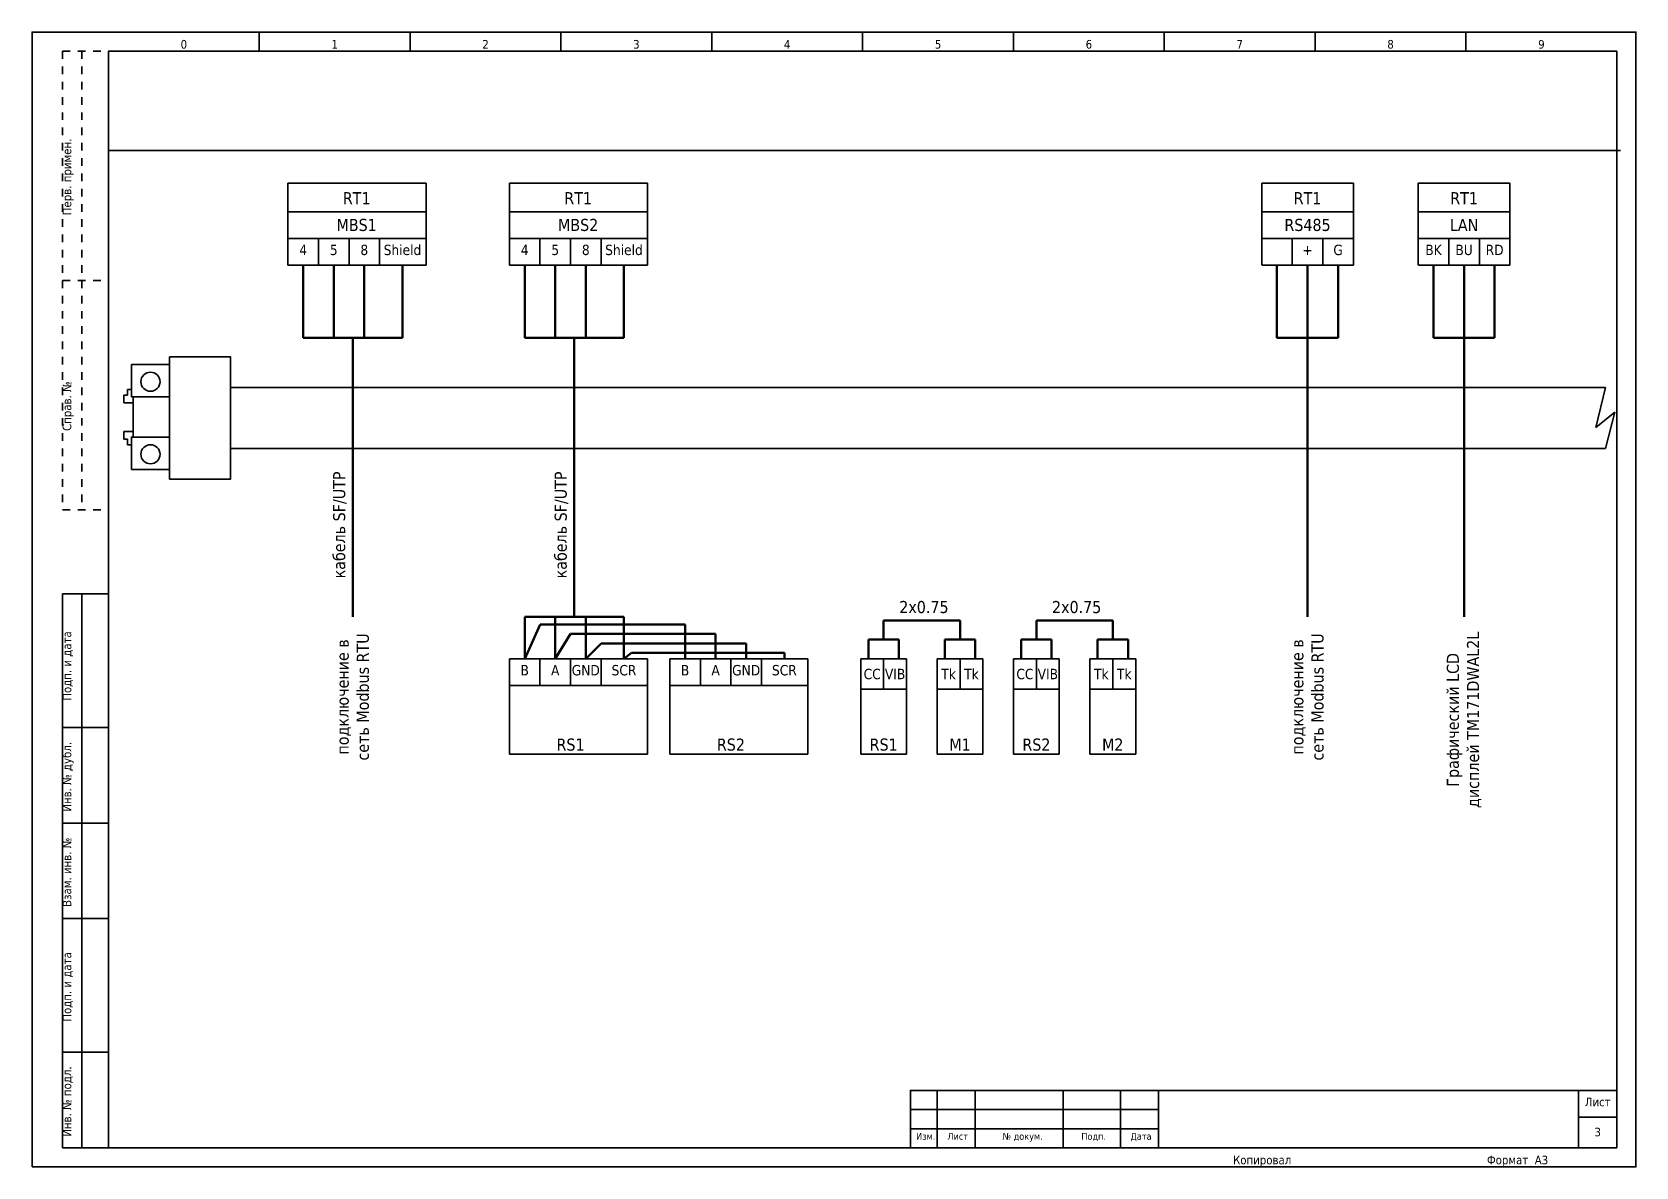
# Model space of a CAD drawing. Header units: millimetres. Extents: x 0 to 420, y 0 to 297.
import ezdxf
from ezdxf.enums import TextEntityAlignment as Align

# ---------------------------------------------------------------- set-up
doc = ezdxf.new("R2010")
doc.units = ezdxf.units.MM
doc.linetypes.add('EPL_DASH', pattern=[1, 0.5, -0.5])
for name, color, linetype, lineweight in [('EPLAN100', 7, 'Continuous', 50), ('EPLAN108', 5, 'Continuous', 35), ('EPLAN200', 73, 'Continuous', 35), ('EPLAN201', 73, 'Continuous', 35), ('EPLAN450', 73, 'Continuous', 35), ('EPLAN452', 73, 'Continuous', 35), ('EPLAN453', 73, 'Continuous', 35)]:
    doc.layers.add(name, color=color, linetype=linetype, lineweight=lineweight)
doc.styles.add('Tahoma', font='')
doc.styles.get('Tahoma').set_extended_font_data('Tahoma')

# ---------------------------------------------------------------- blocks, each defined once
blk = doc.blocks.new('новая форма')
at = {"layer": 'EPLAN200', "color": 73, "linetype": 'Continuous', "lineweight": 35, "ltscale": 4}
for p, q in [((20, 266), (416, 266)), ((25, 202), (24, 202)), ((24, 202), (24, 200)), ((26, 203.5), (25, 203.5)), ((25, 203.5), (25, 202)), ((52, 204), (412, 204)), ((412, 204), (409.5, 193.5)), ((24, 200), (26.5, 200)), ((26.5, 201.5), (26.5, 191)), ((409.5, 193.5), (414.5, 197.5)), ((414.5, 197.5), (412, 188)), ((24, 190.5), (24, 192.5)), ((24, 192.5), (26.5, 192.5)), ((25, 190.5), (24, 190.5)), ((25, 189), (25, 190.5)), ((26, 189), (25, 189)), ((412, 188), (52, 188))]:
    blk.add_line(p, q, dxfattribs=at)
for points in [[(26, 201.5), (36, 201.5), (36, 210), (26, 210)], [(36, 180), (52, 180), (52, 212), (36, 212)], [(26, 182.5), (36, 182.5), (36, 191), (26, 191)]]:
    blk.add_lwpolyline(points, close=True, dxfattribs=at)
for centre in [(31, 205.5), (31, 186.5)]:
    blk.add_circle(centre, 2.5, dxfattribs=at)
blk = doc.blocks.new('EPLFRAME')
at = {"layer": 'EPLAN201', "color": 73, "linetype": 'Continuous', "lineweight": 35, "ltscale": 4}
for p, q in [((24, 297), (419, 297)), ((59.5, 292), (59.5, 297)), ((99, 297), (99, 292)), ((99, 297), (138, 297)), ((138, 297), (177, 297)), ((138.5, 292), (138.5, 297)), ((178, 297), (178, 292)), ((217.5, 292), (217.5, 297)), ((257, 297), (257, 292)), ((296.5, 292), (296.5, 297)), ((336, 297), (336, 292)), ((375.5, 292), (375.5, 297)), ((8, 5), (8, 150)), ((8, 150), (20, 150)), ((13, 150), (13, 5)), ((20, 115), (8, 115)), ((20, 90), (8, 90)), ((20, 65), (8, 65)), ((20, 30), (8, 30)), ((237, 20), (237, 5)), ((247, 20), (247, 5)), ((270, 20), (270, 5)), ((285, 20), (285, 5)), ((295, 20), (295, 5)), ((405, 20), (405, 5)), ((230, 15), (295, 15)), ((415, 13), (405, 13)), ((230, 10), (295, 10)), ((20, 5), (8, 5))]:
    blk.add_line(p, q, dxfattribs=at)
at = {"layer": 'EPLAN201', "color": 73, "linetype": 'EPL_DASH', "lineweight": 35, "ltscale": 4}
for p, q in [((8, 292), (20, 292)), ((8, 292), (8, 172)), ((13, 292), (13, 172)), ((8, 232), (20, 232)), ((8, 172), (20, 172))]:
    blk.add_line(p, q, dxfattribs=at)
at = {"layer": 'EPLAN201', "color": 73, "linetype": 'Continuous', "lineweight": 35, "ltscale": 4}
for points in [[(0, 0), (420, 0), (420, 297), (0, 297)], [(20, 5), (415, 5), (415, 292), (20, 292)], [(230, 5), (415, 5), (415, 20), (230, 20)]]:
    blk.add_lwpolyline(points, close=True, dxfattribs=at)
at = {"color": 73}
for tag, p in [('53_19005', (39.75, 292)), ('53_19005_1', (79.25, 292)), ('53_19005_2', (118.75, 292)), ('53_19005_3', (158.25, 292)), ('53_19005_4', (197.75, 292)), ('53_19005_5', (237.25, 292)), ('53_19005_6', (276.75, 292)), ('53_19005_7', (316.25, 292)), ('53_19005_8', (355.75, 292)), ('53_19005_9', (395.25, 292))]:
    blk.add_attdef(tag, text='', height=2.26, dxfattribs=at).set_placement(p, align=Align.BOTTOM_CENTER)
blk.add_attdef('4_11000', text='', height=2.26, dxfattribs=at).set_placement((410, 8), align=Align.CENTER)
at = {"layer": 'EPLAN201', "color": 73, "style": 'Tahoma'}
for s, height, p in [('Перв. примен.', 2.2625, (8, 259.1)), ('Справ. №', 2.262, (8, 199.1)), ('Подп. и дата', 2.2625, (8, 131.1)), ('Инв. № дубл.', 2.2625, (8, 102.1)), ('Взам. инв. №', 2.2625, (8, 77.1)), ('Подп. и дата', 2.2625, (8, 47.1)), ('Инв. № подл.', 2.2625, (8, 17.1))]:
    blk.add_text(s, height=height, rotation=90, dxfattribs=at).set_placement(p, align=Align.TOP_CENTER)
for s, height, p in [('Лист', 2.262, (410, 17)), ('Изм.', 1.81, (234, 8)), ('Лист', 1.81, (242.4, 8.01)), ('№ докум.', 1.81, (259.4, 8.01)), ('Подп.', 1.81, (278, 8)), ('Дата', 1.81, (290.4, 8.01))]:
    blk.add_text(s, height=height, dxfattribs=at).set_placement(p, align=Align.MIDDLE_CENTER)
blk.add_text('Копировал', height=2.262, dxfattribs=at).set_placement((314.5, 0), align=Align.BOTTOM_LEFT)
blk.add_text('Формат  А3', height=2.262, dxfattribs=at).set_placement((389, 0), align=Align.BOTTOM_CENTER)

msp = doc.modelspace()

# ---------------------------------------------------------------- linework, layer by layer
at = {"layer": 'EPLAN100', "color": 0, "linetype": 'Continuous', "lineweight": 35, "ltscale": 4}
for p, q in [((67, 257.5), (103.18, 257.5)), ((67, 257.5), (67, 254)), ((67, 257.5), (67, 254)), ((67, 257.5), (67, 236)), ((103.18, 236), (103.18, 257.5)), ((125, 257.5), (125, 236)), ((125, 257.5), (161.18, 257.5)), ((125, 257.5), (125, 254)), ((125, 257.5), (125, 254)), ((161.18, 236), (161.18, 257.5)), ((322, 257.5), (346, 257.5)), ((322, 257.5), (322, 254)), ((322, 257.5), (322, 254)), ((322, 257.5), (322, 236)), ((346, 257.5), (346, 236)), ((363, 257.5), (387, 257.5)), ((363, 257.5), (363, 254)), ((363, 257.5), (363, 254)), ((363, 257.5), (363, 236)), ((387, 257.5), (387, 236)), ((66.91, 250), (103.18, 250)), ((124.91, 250), (161.18, 250)), ((321.91, 250), (346, 250)), ((362.91, 250), (387, 250)), ((67, 243), (103.18, 243)), ((67, 243), (67, 236)), ((67, 243), (67, 236)), ((75, 243), (75, 236)), ((83, 243), (83, 236)), ((91, 243), (91, 236)), ((125, 243), (161.18, 243)), ((125, 243), (125, 236)), ((125, 243), (125, 236)), ((133, 243), (133, 236)), ((141, 243), (141, 236)), ((149, 243), (149, 236)), ((322, 243), (346, 243)), ((330, 243), (330, 236)), ((330, 243), (330, 236)), ((338, 243), (338, 236)), ((338, 243), (338, 236)), ((363, 243), (363, 236)), ((363, 243), (387, 243)), ((363, 243), (363, 236)), ((371, 243), (371, 236)), ((379, 243), (379, 236)), ((97.09, 236), (67, 236)), ((67.09, 236), (103.18, 236)), ((155.09, 236), (125, 236)), ((125.09, 236), (161.18, 236)), ((322.09, 236), (346, 236)), ((363.09, 236), (387, 236)), ((125, 133), (161.18, 133)), ((125, 133), (125, 126)), ((125, 133), (125, 126)), ((125, 133), (125, 108)), ((133, 133), (133, 126)), ((141, 133), (141, 126)), ((149, 133), (149, 126)), ((161.18, 133), (161.18, 108)), ((167, 133), (203.18, 133)), ((167, 133), (167, 126)), ((167, 133), (167, 126)), ((167, 133), (167, 108)), ((175, 133), (175, 126)), ((183, 133), (183, 126)), ((191, 133), (191, 126)), ((203.18, 133), (203.18, 108)), ((217, 125), (217, 133)), ((217, 133), (229, 133)), ((223, 133), (223, 125)), ((229, 133), (229, 125)), ((237, 125), (237, 133)), ((237, 133), (249, 133)), ((243, 133), (243, 125)), ((249, 133), (249, 125)), ((257, 125), (257, 133)), ((257, 133), (269, 133)), ((263, 133), (263, 125)), ((269, 133), (269, 125)), ((277, 125), (277, 133)), ((277, 133), (289, 133)), ((283, 133), (283, 125)), ((289, 133), (289, 125)), ((125, 126), (161.18, 126)), ((167, 126), (203.18, 126)), ((217, 125), (217, 108)), ((229, 125), (217, 125)), ((229, 125), (229, 108)), ((237, 125), (237, 108)), ((249, 125), (237, 125)), ((249, 125), (249, 108)), ((257, 125), (257, 108)), ((269, 125), (257, 125)), ((269, 125), (269, 108)), ((277, 125), (277, 108)), ((289, 125), (277, 125)), ((289, 125), (289, 108)), ((125, 115), (125, 108)), ((125, 115), (125, 108)), ((167, 115), (167, 108)), ((167, 115), (167, 108)), ((155.09, 108), (125, 108)), ((125.09, 108), (161.18, 108)), ((197.09, 108), (167, 108)), ((167.09, 108), (203.18, 108)), ((229, 108), (217, 108)), ((249, 108), (237, 108)), ((269, 108), (257, 108)), ((289, 108), (277, 108))]:
    msp.add_line(p, q, dxfattribs=at)
at = {"layer": 'EPLAN100', "color": 0, "linetype": 'Continuous', "lineweight": 50, "ltscale": 4}
for p, q in [((71, 236), (71, 217)), ((79, 236), (79, 217)), ((87, 236), (87, 217)), ((97, 236), (97, 217)), ((129, 236), (129, 217)), ((137, 236), (137, 217)), ((145, 236), (145, 217)), ((155, 236), (155, 217)), ((326, 236), (326, 217)), ((334, 236), (334, 217)), ((334, 236), (334, 217)), ((342, 236), (342, 217)), ((367, 236), (367, 217)), ((375, 236), (375, 217)), ((383, 236), (383, 217)), ((71, 217), (97, 217)), ((84, 217), (84, 144)), ((129, 217), (155, 217)), ((142, 217), (142, 144)), ((326, 217), (342, 217)), ((334, 217), (334, 144)), ((367, 217), (383, 217)), ((375, 217), (375, 144)), ((129, 144), (129, 133)), ((129, 144), (155, 144)), ((137, 144), (137, 133)), ((145, 144), (145, 133)), ((155, 144), (155, 133)), ((223, 143), (223, 138)), ((223, 143), (243, 143)), ((243, 143), (243, 138)), ((263, 143), (263, 138)), ((263, 143), (283, 143)), ((283, 143), (283, 138)), ((133.09, 142), (129, 133)), ((171, 142), (133.09, 142)), ((141, 139.5), (137, 133)), ((179, 139.5), (141, 139.5)), ((171, 142), (171, 133)), ((179, 139.5), (179, 133)), ((149, 137), (145, 133)), ((187, 137), (149, 137)), ((155, 133), (157, 134.5)), ((197, 134.5), (157, 134.5)), ((187, 137), (187, 133)), ((197, 134.5), (197, 133)), ((219, 138), (219, 133)), ((219, 138), (227, 138)), ((227, 138), (227, 133)), ((239, 138), (239, 133)), ((239, 138), (247, 138)), ((247, 138), (247, 133)), ((259, 138), (259, 133)), ((259, 138), (267, 138)), ((267, 138), (267, 133)), ((279, 138), (279, 133)), ((279, 138), (287, 138)), ((287, 138), (287, 133))]:
    msp.add_line(p, q, dxfattribs=at)

# ---------------------------------------------------------------- block references
ref = msp.add_blockref('EPLFRAME', (0, 0))
ref.add_attrib('53_19005', '0', dxfattribs={"layer": 'EPLAN453', "color": 73, "height": 2.26, "style": 'Tahoma'}).set_placement((39.75, 292), align=Align.BOTTOM_CENTER)
ref.add_attrib('53_19005_1', '1', dxfattribs={"layer": 'EPLAN453', "color": 73, "height": 2.26, "style": 'Tahoma'}).set_placement((79.25, 292), align=Align.BOTTOM_CENTER)
ref.add_attrib('53_19005_2', '2', dxfattribs={"layer": 'EPLAN453', "color": 73, "height": 2.26, "style": 'Tahoma'}).set_placement((118.75, 292), align=Align.BOTTOM_CENTER)
ref.add_attrib('53_19005_3', '3', dxfattribs={"layer": 'EPLAN453', "color": 73, "height": 2.26, "style": 'Tahoma'}).set_placement((158.25, 292), align=Align.BOTTOM_CENTER)
ref.add_attrib('53_19005_4', '4', dxfattribs={"layer": 'EPLAN453', "color": 73, "height": 2.26, "style": 'Tahoma'}).set_placement((197.75, 292), align=Align.BOTTOM_CENTER)
ref.add_attrib('53_19005_5', '5', dxfattribs={"layer": 'EPLAN453', "color": 73, "height": 2.26, "style": 'Tahoma'}).set_placement((237.25, 292), align=Align.BOTTOM_CENTER)
ref.add_attrib('53_19005_6', '6', dxfattribs={"layer": 'EPLAN453', "color": 73, "height": 2.26, "style": 'Tahoma'}).set_placement((276.75, 292), align=Align.BOTTOM_CENTER)
ref.add_attrib('53_19005_7', '7', dxfattribs={"layer": 'EPLAN453', "color": 73, "height": 2.26, "style": 'Tahoma'}).set_placement((316.25, 292), align=Align.BOTTOM_CENTER)
ref.add_attrib('53_19005_8', '8', dxfattribs={"layer": 'EPLAN453', "color": 73, "height": 2.26, "style": 'Tahoma'}).set_placement((355.75, 292), align=Align.BOTTOM_CENTER)
ref.add_attrib('53_19005_9', '9', dxfattribs={"layer": 'EPLAN453', "color": 73, "height": 2.26, "style": 'Tahoma'}).set_placement((395.25, 292), align=Align.BOTTOM_CENTER)
ref.add_attrib('4_11000', '3', dxfattribs={"layer": 'EPLAN452', "color": 73, "height": 2.26, "style": 'Tahoma'}).set_placement((410, 8), align=Align.CENTER)
msp.add_blockref('новая форма', (0, 0))

# ---------------------------------------------------------------- texts
at = {"layer": 'EPLAN108', "color": 0, "style": 'Tahoma'}
for p in [(82.95, 182), (140.96, 182)]:
    msp.add_text('кабель SF/UTP', height=3.1675, rotation=90, dxfattribs=at).set_placement(p, align=Align.BOTTOM_RIGHT)
for p in [(240, 144), (280, 144)]:
    msp.add_text('2x0.75', height=3.167, dxfattribs=at).set_placement(p, align=Align.BOTTOM_RIGHT)
at = {"layer": 'EPLAN108', "color": 0, "char_height": 3.1675, "attachment_point": 5, "rotation": 90, "style": 'Tahoma'}
for s, insert in [('подключение в\\Pсеть Modbus RTU', (84, 123)), ('подключение в\\Pсеть Modbus RTU', (334, 123)), ('Графический LCD \\Pдисплей TM171DWAL2L', (375, 117))]:
    msp.add_mtext(s, dxfattribs=dict(at, insert=insert))
at = {"layer": 'EPLAN450', "color": 0, "style": 'Tahoma'}
for s, p in [('RT1', (85, 251)), ('RT1', (143, 251)), ('RT1', (334, 251)), ('RT1', (375, 251)), ('MBS1', (85, 244)), ('MBS2', (143, 244)), ('RS485', (334, 244)), ('LAN', (375, 244)), ('RS1', (141, 108)), ('RS2', (183, 108)), ('RS1', (223, 108)), ('M1', (243, 108)), ('RS2', (263, 108)), ('M2', (283, 108))]:
    msp.add_text(s, height=3.167, dxfattribs=at).set_placement(p, align=Align.BOTTOM_CENTER)
for s, height, p in [('4', 2.71, (71, 240)), ('5', 2.71, (79, 240)), ('8', 2.71, (87, 240)), ('Shield', 2.715, (97, 240)), ('4', 2.71, (129, 240)), ('5', 2.71, (137, 240)), ('8', 2.71, (145, 240)), ('Shield', 2.715, (155, 240)), ('+', 2.71, (334, 240)), ('-', 2.71, (334, 240)), ('G', 2.71, (342, 240)), ('BK', 2.715, (367, 240)), ('BU', 2.715, (375, 240)), ('RD', 2.715, (383, 240)), ('B', 2.71, (129, 130)), ('A', 2.71, (137, 130)), ('GND', 2.715, (145, 130)), ('SCR', 2.715, (155, 130)), ('B', 2.71, (171, 130)), ('A', 2.71, (179, 130)), ('GND', 2.715, (187, 130)), ('SCR', 2.715, (197, 130)), ('CC', 2.715, (220, 129)), ('VIB', 2.715, (226, 129)), ('Tk', 2.715, (240, 129)), ('Tk', 2.715, (246, 129)), ('CC', 2.715, (260, 129)), ('VIB', 2.715, (266, 129)), ('Tk', 2.715, (280, 129)), ('Tk', 2.715, (286, 129))]:
    msp.add_text(s, height=height, dxfattribs=at).set_placement(p, align=Align.MIDDLE_CENTER)

doc.saveas('drawing.dxf')
